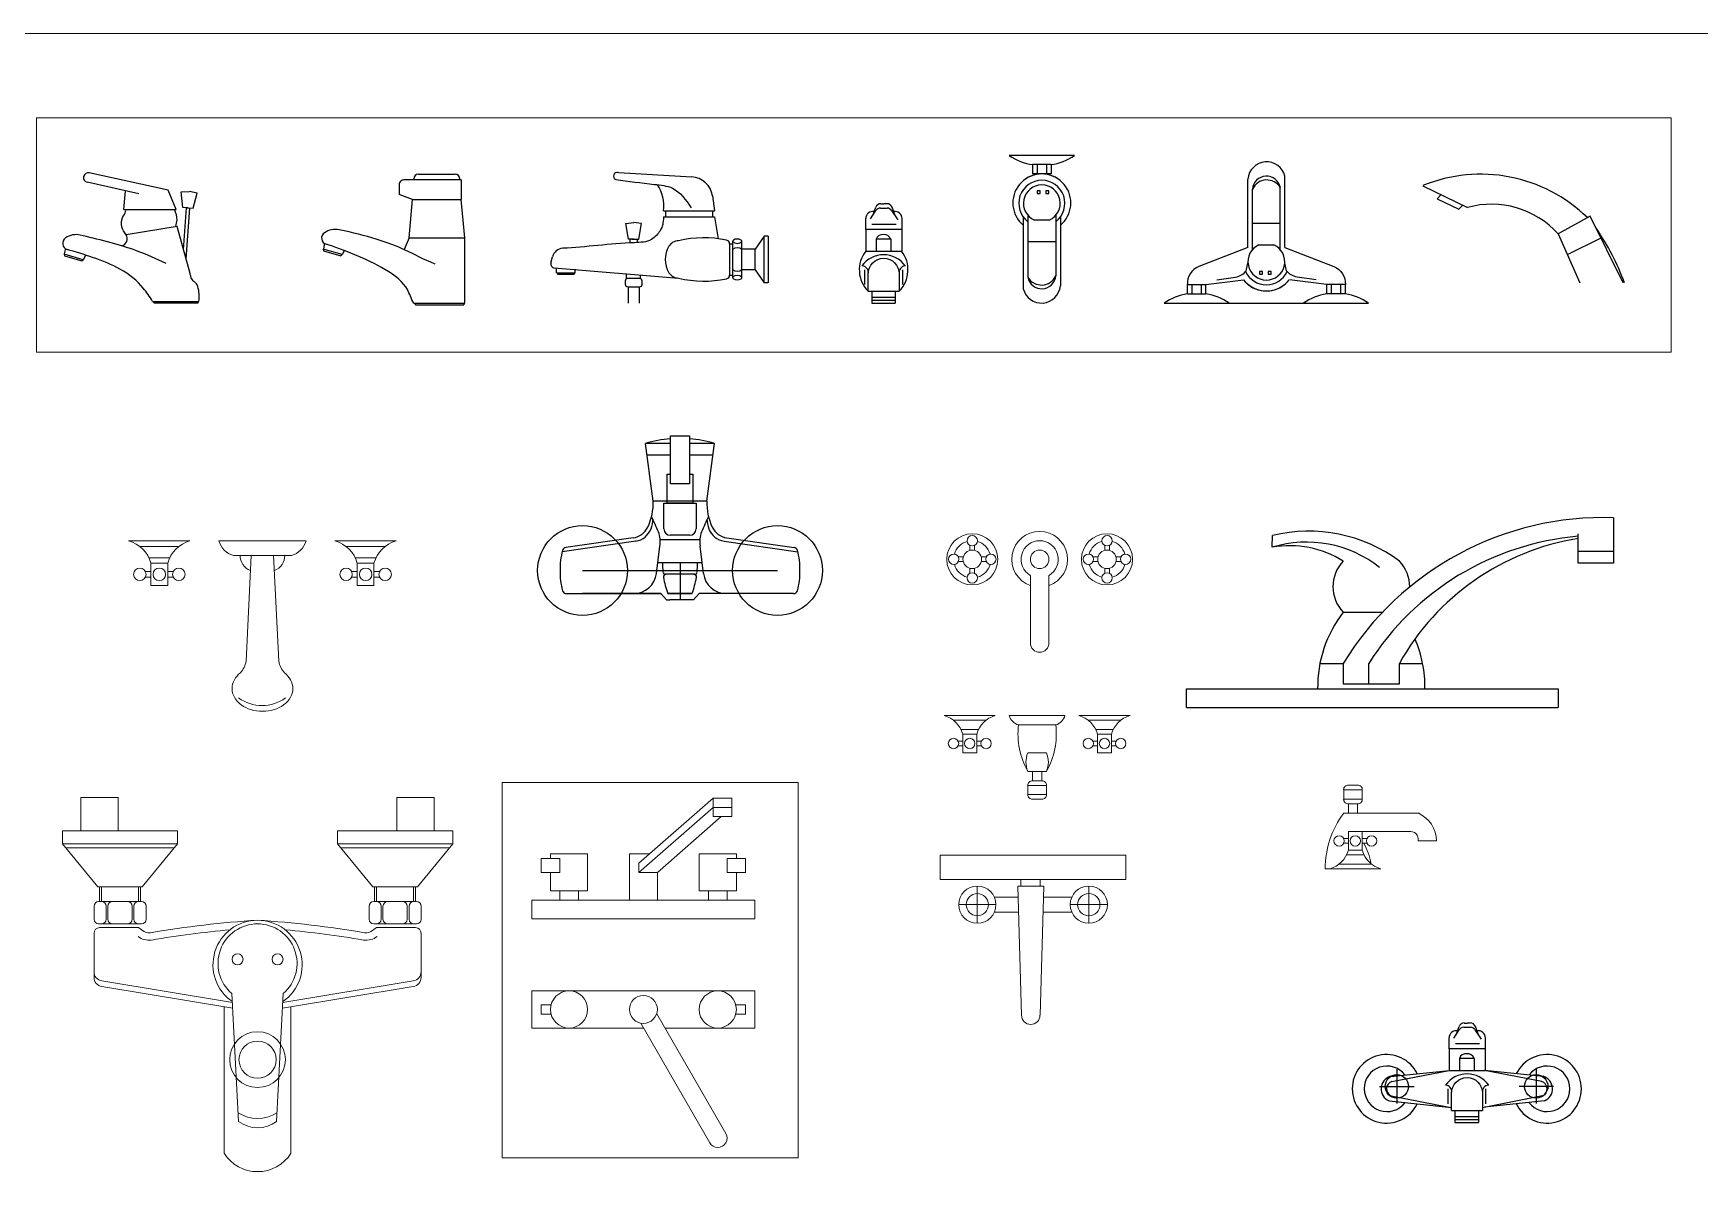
# Model space of a CAD drawing. Header units: inches. Extents: x 242965 to 445791, y 236206 to 423703.
# Drawn here: x 388727 to 390520, y 365865 to 367089 of the extents above; entities that cross this region are included whole.
import ezdxf

# ---------------------------------------------------------------- set-up
doc = ezdxf.new("R2010")
doc.units = ezdxf.units.IN
doc.header["$MEASUREMENT"] = 0
for name, color, linetype, lineweight in [('2', 181, 'Continuous', 20), ('9', 251, 'Continuous', 13), ('e', 96, 'Continuous', 5)]:
    doc.layers.add(name, color=color, linetype=linetype, lineweight=lineweight)
for name, color, linetype in [('Furniture', 155, 'Continuous'), ('NOITHAT', 8, 'Continuous'), ('THIET-BI', 21, 'Continuous')]:
    doc.layers.add(name, color=color, linetype=linetype)

# ---------------------------------------------------------------- blocks, each defined once
blk = doc.blocks.new('mb-voitam7')
for p, q in [((-120, 0), (120, 0)), ((-120, -40), (-120, 0)), ((120, 0), (120, -40)), ((-98.8556, -15), (-110, -15)), ((-110, -15), (-110, -25)), ((98.8556, -15), (110, -15)), ((110, -15), (110, -25)), ((-110, -25), (-98.8556, -25)), ((-2.955, -34.882), (71.3396, -163.564)), ((88.6602, -153.564), (14.3656, -24.882)), ((110, -25), (98.8556, -25)), ((-0.1174, -40), (-120, -40)), ((120, -40), (23.039, -40))]:
    blk.add_line(p, q)
for centre, radius in [((-80, -20), 20), ((80, -20), 20), ((0, -20), 15)]:
    blk.add_circle(centre, radius)
blk.add_arc((80, -158.564), 10, 210, 30)
blk = doc.blocks.new('md-voitam7')
for p, q in [((-5, 60), (75, 130)), ((75, 130), (95, 130)), ((75, 120), (75, 130)), ((95, 130), (95, 120)), ((75, 120), (-5, 50)), ((83.842, 110.082), (15, 50)), ((95, 120), (75, 120)), ((75, 110), (75, 120)), ((95, 110), (75, 110)), ((95, 120), (95, 110)), ((-110, 50), (-110, 65)), ((-110, 65), (-90, 65)), ((-100, 70), (-60, 70)), ((-100, 65.026), (-100, 70)), ((-90, 65), (-90, 50)), ((-60, 70), (-60, 30)), ((-15, 20), (-15, 70)), ((-15, 70), (6.384, 70)), ((-5, 50), (-5, 60)), ((60, 70), (60, 30)), ((100, 70), (60, 70)), ((90, 65), (90, 50)), ((110, 65), (90, 65)), ((100, 65.026), (100, 70)), ((110, 50), (110, 65)), ((-90, 50), (-110, 50)), ((-100, 30), (-100, 50)), ((15, 50), (-5, 50)), ((15, 50), (15, 20)), ((90, 50), (110, 50)), ((100, 30), (100, 50)), ((-120, 20), (120, 20)), ((-120, 0), (-120, 20)), ((-60, 30), (-100, 30)), ((-90, 20), (-90, 30)), ((-70, 30), (-70, 20)), ((60, 30), (100, 30)), ((70, 30), (70, 20)), ((90, 20), (90, 30)), ((120, 20), (120, 0)), ((120, 0), (-120, 0))]:
    blk.add_line(p, q)
blk = doc.blocks.new('mb-voitam1')
for p, q in [((-75, -20.4), (-75, -15)), ((-70, -20.4), (-70, -15)), ((70, -20.4), (70, -15)), ((75, -20.4), (75, -15)), ((-82.1, -27.5), (-87.5, -27.5)), ((-82.1, -32.5), (-87.5, -32.5)), ((-62.9, -27.5), (-57.5, -27.5)), ((-62.9, -32.5), (-57.5, -32.5)), ((62.9, -27.5), (57.5, -27.5)), ((62.9, -32.5), (57.5, -32.5)), ((82.1, -27.5), (87.5, -27.5)), ((82.1, -32.5), (87.5, -32.5)), ((-75, -39.6), (-75, -45)), ((-70, -39.6), (-70, -45)), ((-10, -47.3), (-10, -120)), ((10, -120), (10, -47.3)), ((70, -39.6), (70, -45)), ((75, -39.6), (75, -45))]:
    blk.add_line(p, q)
for centre, radius in [((-72.5, -30), 27.5), ((-72.5, -10), 5.59), ((72.5, -30), 27.5), ((72.5, -10), 5.59), ((-92.5, -30), 5.59), ((-72.5, -30), 10), ((-52.5, -30), 5.59), ((0, -30), 10), ((52.5, -30), 5.59), ((72.5, -30), 10), ((92.5, -30), 5.59), ((-72.5, -50), 5.59), ((72.5, -50), 5.59)]:
    blk.add_circle(centre, radius)
for centre, radius, start, end in [((0, -30), 30, 289.6514, 250.3603), ((-72.5, -30), 20, 105.2407, 164.2093), ((-72.5, -30), 20, 16.4413, 74.0789), ((0, -30), 20, 300.3431, 239.7554), ((72.5, -30), 20, 106.12, 164.0884), ((72.5, -30), 20, 16.2342, 73.9047), ((-72.5, -30), 20, 196.2342, 253.9047), ((-72.5, -30), 20, 286.12, 344.0884), ((72.5, -30), 20, 196.4413, 254.0789), ((72.5, -30), 20, 285.2407, 344.2093), ((0, -120), 10, 180, 0)]:
    blk.add_arc(centre, radius, start, end)
blk = doc.blocks.new('A$C5DD81E7C')
for p, q in [((87, 112.53), (87, 191.37)), ((123, 112.53), (123, 191.37)), ((91.21, 105.46), (94.82, 174.24)), ((118.79, 105.46), (115.18, 174.24)), ((21.19, 101.69), (91.62, 113.3)), ((21.19, 98.65), (91.46, 110.23)), ((188.81, 101.69), (118.38, 113.3)), ((188.81, 98.65), (118.54, 110.23)), ((17, 73), (17, 96.76)), ((193, 73), (193, 96.76)), ((17, 58.5), (17, 65.5)), ((42.5, 68), (19.5, 68)), ((41, 70), (20, 70)), ((23.5, 58.5), (23.5, 65.5)), ((24.5, 58.5), (24.5, 65.5)), ((37.5, 58.5), (37.5, 65.5)), ((38.5, 58.5), (38.5, 65.5)), ((41, 70), (43.08, 71.56)), ((45, 58.5), (45, 65.5)), ((165, 58.5), (165, 65.5)), ((169, 70), (166.92, 71.56)), ((167.5, 68), (190.5, 68)), ((169, 70), (190, 70)), ((171.5, 58.5), (171.5, 65.5)), ((172.5, 58.5), (172.5, 65.5)), ((185.5, 58.5), (185.5, 65.5)), ((186.5, 58.5), (186.5, 65.5)), ((193, 58.5), (193, 65.5)), ((42.5, 56), (19.5, 56)), ((20, 48), (20, 56)), ((21, 48), (21, 56)), ((41, 48), (41, 56)), ((42, 48), (42, 56)), ((167.5, 56), (190.5, 56)), ((168, 48), (168, 56)), ((169, 48), (169, 56)), ((189, 48), (189, 56)), ((190, 48), (190, 56)), ((0, 25), (19, 48)), ((43, 48), (19, 48)), ((43, 48), (62, 25)), ((167, 48), (148, 25)), ((167, 48), (191, 48)), ((210, 25), (191, 48)), ((60.35, 27), (1.65, 27)), ((149.65, 27), (208.35, 27)), ((62, 25), (0, 25)), ((0, 18), (0, 25)), ((62, 18), (0, 18)), ((10, 0), (10, 18)), ((30, 0), (30, 18)), ((62, 18), (62, 25)), ((148, 25), (210, 25)), ((148, 18), (148, 25)), ((148, 18), (210, 18)), ((180, 0), (180, 18)), ((200, 0), (200, 18)), ((210, 18), (210, 25)), ((10, 0), (30, 0)), ((200, 0), (180, 0))]:
    blk.add_line(p, q)
for centre, radius in [((105, 141), 15), ((105, 141), 10), ((94.23, 87.03), 2.97), ((115.77, 87.03), 2.97)]:
    blk.add_circle(centre, radius)
for centre, radius, start, end in [((105, 179.91), 21.34, 32.48731, 147.51269), ((105, 153.85), 18.85, 56.41637, 123.58363), ((105, 160.95), 16.74, 52.5508, 127.4492), ((105, 90), 24, 124.40887, 55.59113), ((22, 96.76), 5, 99.35671, 180), ((22, 93.72), 5, 99.35671, 180), ((105, 89.24), 21.28, 130.3829, 49.6171), ((188, 96.76), 5, 0, 80.64329), ((188, 93.72), 5, 0, 80.64329), ((20, 73), 3, 180, 270), ((46.68, 66.76), 10, 83.34557, 126.8699), ((46.68, 66.76), 6, 83.34557, 126.8699), ((139.08, 608.42), 543.49, 260.28625, 266.4049), ((139.08, 608.42), 539.49, 260.28625, 264.79511), ((70.92, 608.42), 543.49, 273.5951, 279.71375), ((70.92, 608.42), 539.49, 275.20489, 279.71375), ((163.32, 66.76), 10, 53.1301, 96.65443), ((163.32, 66.76), 6, 53.1301, 96.65443), ((190, 73), 3, 270, 0), ((19.5, 65.5), 2.5, 90, 180), ((21, 65.5), 2.5, 0, 90), ((27, 65.5), 2.5, 90, 180), ((35, 65.5), 2.5, 0, 90), ((41, 65.5), 2.5, 90, 180), ((42.5, 65.5), 2.5, 0, 90), ((167.5, 65.5), 2.5, 90, 180), ((169, 65.5), 2.5, 0, 90), ((175, 65.5), 2.5, 90, 180), ((183, 65.5), 2.5, 0, 90), ((189, 65.5), 2.5, 90, 180), ((190.5, 65.5), 2.5, 0, 90), ((19.5, 58.5), 2.5, 180, 270), ((21, 58.5), 2.5, 270, 0), ((27, 58.5), 2.5, 180, 270), ((35, 58.5), 2.5, 270, 0), ((41, 58.5), 2.5, 180, 270), ((42.5, 58.5), 2.5, 270, 0), ((167.5, 58.5), 2.5, 180, 270), ((169, 58.5), 2.5, 270, 0), ((175, 58.5), 2.5, 180, 270), ((183, 58.5), 2.5, 270, 0), ((189, 58.5), 2.5, 180, 270), ((190.5, 58.5), 2.5, 270, 0)]:
    blk.add_arc(centre, radius, start, end)
blk = doc.blocks.new('VOI')
at = {"layer": 'NOITHAT'}
for p, q in [((75.9, 122.8), (67.6, 184.9)), ((94.5, 184.9), (67.6, 184.9)), ((142.1, 184.9), (115.2, 184.9)), ((133.9, 122.8), (142.1, 184.9)), ((94.5, 172.5), (69.3, 172.5)), ((140.5, 172.5), (115.2, 172.5)), ((133.9, 122.8), (75.9, 122.8)), ((87.6, 120.7), (122.1, 120.7)), ((87.6, 93.1), (87.6, 120.7)), ((122.1, 120.7), (122.1, 93.1)), ((57.2, 79.9), (-21.9, 68.5)), ((54.5, 83.5), (-18.1, 73)), ((79.7, 45.2), (83.3, 74.4)), ((126.3, 81.4), (83.5, 81.4)), ((115.2, 86.2), (94.5, 86.2)), ((130.1, 45.2), (126.5, 74.4)), ((152.5, 79.9), (231.6, 68.5)), ((155.2, 83.5), (227.8, 73)), ((128.7, 56.6), (81.1, 56.6)), ((104.9, 56.6), (104.9, 16.5)), ((0, 48.3), (209.8, 48.3)), ((120.6, 44.2), (89.2, 44.2)), ((-17.5, 23.5), (84.2, 23.5)), ((84.2, 23.5), (0, 23.5)), ((84.2, 23.5), (90.4, 16.6)), ((91.9, 23.5), (117.8, 23.5)), ((117.8, 23.5), (91.9, 23.5)), ((125.6, 23.5), (119.4, 16.6)), ((227.2, 23.5), (125.6, 23.5)), ((90.4, 16.6), (93.8, 16.6)), ((115.9, 16.6), (93.8, 16.6)), ((119.4, 16.6), (115.9, 16.6))]:
    blk.add_line(p, q, dxfattribs=at)
blk.add_lwpolyline([(115.2, 193.2), (115.2, 141.4), (94.5, 141.4), (94.5, 193.2)], close=True, dxfattribs=at)
for points in [[(118.7, 151.8), (118.7, 120.7), (91.1, 120.7), (91.1, 151.8), (94.5, 151.8)], [(115.2, 151.8), (118.7, 151.8)]]:
    blk.add_lwpolyline(points, dxfattribs=at)
for centre in [(0, 48.3), (209.8, 48.3)]:
    blk.add_circle(centre, 48.3, dxfattribs=at)
for centre, radius, start, end in [((104.9, 63.3), 127.2, 94.6683, 107.0374), ((104.9, 63.3), 127.2, 72.9626, 85.3317), ((18.8, 120), 57.2, 333.959, 2.87), ((191, 120), 57.2, 177.13, 206.041), ((51.6, 103.9), 20.7, 278.1841, 333.959), ((54.3, 100.4), 20.7, 278.1841, 339.7951), ((39.5, 105.9), 36.5, 339.7951, 356.2685), ((-498.7, -159.4), 631.6, 23.2403, 24.8854), ((49.1, 78.7), 34.5, 352.875, 18.8303), ((94.5, 93.1), 6.9, 180, 270), ((115.2, 93.1), 6.9, 270, 360), ((160.7, 78.7), 34.5, 161.1697, 187.125), ((708.4, -159.4), 631.6, 155.1146, 156.7597), ((170.3, 105.9), 36.5, 183.7315, 200.2049), ((155.4, 100.4), 20.7, 200.2049, 261.8159), ((158.2, 103.9), 20.7, 206.041, 261.8159), ((-17.5, 68.9), 4.14, 98.1841, 163.758), ((227.2, 68.9), 4.14, 16.242, 81.8159), ((44.6, 50.8), 68.8, 163.758, 182.1194), ((168.2, 53.9), 82.1, 178.0969, 185.0112), ((41.5, 53.9), 82.1, 354.9888, 1.9031), ((165.2, 50.8), 68.8, 357.8806, 16.242), ((44.6, 45.8), 68.8, 177.8806, 196.3115), ((55, 48.3), 24.8, 270, 352.875), ((89.2, 46.9), 2.76, 185.0112, 270), ((89.8, 41.4), 2.76, 90, 189.0271), ((168.2, 53.9), 82.1, 189.0271, 201.7202), ((41.5, 53.9), 82.1, 338.176, 350.9729), ((119.9, 41.4), 2.76, 350.9729, 90), ((120.6, 46.9), 2.76, 270, 354.9888), ((154.7, 48.3), 24.8, 187.125, 270), ((165.2, 45.8), 68.8, 343.6885, 2.1194), ((-17.5, 27.6), 4.14, 196.3115, 270), ((227.2, 27.6), 4.14, 270, 343.6885)]:
    blk.add_arc(centre, radius, start, end, dxfattribs=at)
blk = doc.blocks.new('MBVOI')
at = {"color": 0, "linetype": 'ByBlock'}
for p, q in [((-100, 32.5), (-105, 32.5)), ((-85, 32.5), (-80, 32.5)), ((85, 32.5), (80, 32.5)), ((100, 32.5), (105, 32.5)), ((-100, 27.5), (-105, 27.5)), ((-82.9, 15), (-102, 15)), ((-85, 27.5), (-80, 27.5)), ((85, 27.5), (80, 27.5)), ((102.1, 15), (83, 15)), ((100, 27.5), (105, 27.5)), ((-120, 0), (-65, 0)), ((-110.2, 5), (-74.8, 5)), ((-39, 0), (39, 0)), ((-26, 13), (26, 13)), ((65, 0), (120, 0)), ((74.8, 5), (110.2, 5))]:
    blk.add_line(p, q, dxfattribs=at)
blk.add_lwpolyline([(-10, 13), (-14.7, 107.9, 0.144294), (-19.8, 118.2, -0.095047), (-25.2, 124.5, -0.130978), (-27.3, 132.3, -0.130978), (-25.2, 140.1, -0.106552), (-19, 147, -0.083871), (-10.5, 151.2, -0.072763), (0, 152.7, -0.072763), (10.5, 151.2, -0.083871), (19, 147, -0.106552), (25.2, 140.1, -0.130978), (27.3, 132.3, -0.130978), (25.2, 124.5, -0.095047), (19.8, 118.2, 0.144294), (14.7, 107.9), (10, 13)], format="xyb", dxfattribs=at)
for points in [[(-100, 20), (-100, 40), (-85, 40), (-85, 20)], [(85, 20), (85, 40), (100, 40), (100, 20)]]:
    blk.add_lwpolyline(points, close=True, dxfattribs=at)
for centre in [(-110, 30), (-92.5, 30), (-75, 30), (75, 30), (92.5, 30), (110, 30)]:
    blk.add_circle(centre, 5.59, dxfattribs=at)
for centre, radius, start, end in [((-0.3, 111.2), 36.3, 54.4734, 125.5266), ((-127.5, 27.5), 28.5, 285.2551, 344.7449), ((-57.5, 27.5), 28.5, 195.2551, 254.7449), ((-6.3, 13.4), 13.7, 108.5395, 181.7649), ((6.3, 13.4), 13.7, 358.2351, 71.4605), ((57.5, 27.5), 28.5, 285.2551, 344.7449), ((127.5, 27.5), 28.5, 195.2551, 254.7449), ((-20.7, -5.3), 19.1, 106.1502, 163.8498), ((20.7, -5.3), 19.1, 16.1502, 73.8498)]:
    blk.add_arc(centre, radius, start, end, dxfattribs=at)
blk = doc.blocks.new('mb-voitam2')
for p, q in [((-5, 90), (5, 90)), ((-10, 85), (10, 85)), ((-10, 75), (-10, 85)), ((10, 75), (-10, 75)), ((10, 85), (10, 75)), ((-10, 60), (10, 60)), ((-5, 60), (-5, 70)), ((5, 70), (-5, 70)), ((5, 70), (5, 60)), ((-80, 20), (-80, 40)), ((-80, 40), (-65, 40)), ((-65, 40), (-65, 20)), ((10, 40), (-10, 40)), ((65, 20), (65, 40)), ((65, 40), (80, 40)), ((80, 40), (80, 20)), ((-80, 32.5), (-85, 32.5)), ((-80, 27.5), (-85, 27.5)), ((-65, 20), (-80, 20)), ((-65, 32.5), (-60, 32.5)), ((-65, 27.5), (-60, 27.5)), ((65, 32.5), (60, 32.5)), ((65, 27.5), (60, 27.5)), ((80, 20), (65, 20)), ((80, 32.5), (85, 32.5)), ((80, 27.5), (85, 27.5)), ((-100, 0), (-45, 0)), ((-90.174, 5), (-54.816, 5)), ((-62.884, 15), (-81.958, 15)), ((-30, 0), (30, 0)), ((-20, 10), (20, 10)), ((45, 0), (100, 0)), ((54.826, 5), (90.184, 5)), ((82.116, 15), (63.042, 15))]:
    blk.add_line(p, q)
for centre in [(-90, 30), (-72.5, 30), (-55, 30), (55, 30), (72.5, 30), (90, 30)]:
    blk.add_circle(centre, 5.59)
for centre, radius, start, end in [((-5.15, 85.15), 4.852, 88.22243, 181.7776), ((5.15, 85.15), 4.852, 358.2224, 91.77757), ((-5.15, 74.85), 4.852, 178.2224, 271.7776), ((5.15, 74.85), 4.852, 268.2224, 1.777565), ((60, 20), 80.623, 150.2551, 187.125), ((12.826, 50), 24.92, 156.3417, 203.6583), ((-60, 20), 80.623, 352.875, 29.74488), ((-12.826, 50), 24.92, 336.3417, 23.65835), ((-107.5, 27.5), 28.504, 285.2551, 344.7449), ((-37.5, 27.5), 28.504, 195.2551, 254.7449), ((37.5, 27.5), 28.504, 285.2551, 344.7449), ((107.5, 27.5), 28.504, 195.2551, 254.7449), ((-15.924, -4.076), 14.655, 106.1502, 163.8498), ((15.924, -4.076), 14.655, 16.1502, 73.84979)]:
    blk.add_arc(centre, radius, start, end)
blk = doc.blocks.new('mb-voitam4')
for p, q in [((-12.4, 172.4), (-16.4, 33.4)), ((11.5, 33.4), (7.5, 172.4)), ((-60, 33.4), (-60, 73.4)), ((60, 33.4), (60, 73.4)), ((-15.4, 61.4), (-41.7, 61.4)), ((41.7, 61.4), (10.4, 61.4)), ((-80, 53.4), (-40, 53.4)), ((-16, 45.4), (-41.7, 45.4)), ((41.7, 45.4), (11, 45.4)), ((40, 53.4), (80, 53.4)), ((-16.4, 33.4), (11.5, 33.4))]:
    blk.add_line(p, q)
for points in [[(100, 0), (-100, 0), (-100, 26.3), (100, 26.3)], [(-13.1, 26.3), (7.5, 26.3), (7.5, 33.4), (-13.1, 33.4)]]:
    blk.add_lwpolyline(points, close=True)
for centre, radius in [((-60, 53.4), 20), ((60, 53.4), 20), ((-60, 53.4), 12), ((60, 53.4), 12)]:
    blk.add_circle(centre, radius)
blk.add_arc((-2.5, 172.4), 9.94, 0, 180)
blk = doc.blocks.new('A$C6CCC3CF2')
at = {"layer": 'THIET-BI'}
for p, q in [((229.88, 102.05), (229.88, 77.61)), ((46.24, 86.22), (46.41, 92.5)), ((210.89, 77.61), (210.89, 93.44)), ((229.88, 84), (210.89, 84)), ((229.88, 77.61), (210.89, 77.61)), ((84.39, 51.25), (105.52, 51.25)), ((71.89, 23.75), (84.39, 23.75)), ((84.39, 23.75), (84.39, 12.75)), ((98.14, 12.75), (98.14, 23.75)), ((114.64, 12.75), (114.64, 23.75)), ((114.64, 23.75), (127.13, 23.75)), ((0, 0), (0, 10)), ((0, 10), (200, 10)), ((84.39, 12.75), (114.64, 12.75)), ((200, 10), (200, 0)), ((0, 0), (200, 0))]:
    blk.add_line(p, q, dxfattribs=at)
for centre, radius, start, end in [((224.29, -61.89), 164.04, 88.04794, 148.5279), ((65.93, 13.21), 81.66, 53.38343, 103.82616), ((223.52, -55.92), 148.55, 94.87885, 147.56891), ((231.85, -41.77), 134.29, 98.9824, 150.79572), ((64.74, 25.53), 63.44, 51.8224, 106.94775), ((55.6, 32.87), 54.16, 57.89909, 99.95023), ((98.64, 65), 19.8, 136.02593, 223.97407), ((100.38, 65), 19.8, 359.64697, 43.97407), ((136.59, 10.93), 65.96, 142.31967, 180.81043), ((62.43, 10.93), 65.96, 359.18957, 23.21861)]:
    blk.add_arc(centre, radius, start, end, dxfattribs=at)
blk = doc.blocks.new('voi2')
for p, q in [((25, 90), (35, 90)), ((20, 85), (40, 85)), ((20, 75), (20, 85)), ((40, 75), (20, 75)), ((40, 85), (40, 75)), ((20, 60), (100, 60)), ((25, 60), (25, 70)), ((35, 70), (25, 70)), ((35, 70), (35, 60)), ((25, 20), (25, 40)), ((25, 40), (40, 40)), ((90, 40), (40, 40)), ((40, 40), (40, 20)), ((25, 32.5), (20, 32.5)), ((25, 27.5), (20, 27.5)), ((40, 20), (25, 20)), ((40, 32.5), (45, 32.5)), ((40, 27.5), (45, 27.5)), ((120, 30), (100, 30)), ((0, 0), (5, 0)), ((5, 0), (60, 0)), ((14.8, 5), (50.2, 5)), ((42.1, 15), (23, 15))]:
    blk.add_line(p, q)
for centre in [(15, 30), (32.5, 30), (50, 30)]:
    blk.add_circle(centre, 5.59)
for centre, radius, start, end in [((24.8, 85.2), 4.85, 88.2224, 181.7776), ((35.2, 85.2), 4.85, 358.2224, 91.7776), ((24.8, 74.8), 4.85, 178.2224, 271.7776), ((35.2, 74.8), 4.85, 268.2224, 1.7776), ((101.7, -0.6), 101.7, 143.4467, 179.6834), ((86.6, 29.4), 33.4, 0.9828, 66.3974), ((91.9, 31.9), 8.34, 347.0192, 102.9808), ((-2.5, 27.5), 28.5, 285.2551, 344.7449), ((67.5, 27.5), 28.5, 195.2551, 254.7449), ((-17.4, -5.7), 67.7, 9.7095, 29.4874)]:
    blk.add_arc(centre, radius, start, end)
blk = doc.blocks.new('TAP -1 MBEN')
for p, q in [((-39.9, 117.7), (-95.4, 130)), ((-8.3, 121.4), (-93.2, 140.1)), ((-56.2, 100.7), (-54.3, 120.9)), ((0.3, 100.7), (-8.3, 121.4)), ((-56.2, 100.7), (0.3, 100.7)), ((8.3, 57.2), (11.5, 102.6)), ((10.9, 47.5), (14.9, 102.3)), ((11.5, 102.6), (14.9, 102.3)), ((1.2, 82.6), (-53.7, 73.5)), ((15.3, 31.8), (1.2, 82.6)), ((-118.9, 58.9), (-120.1, 52.9)), ((-99.7, 46.6), (-120.1, 52.6)), ((-120.1, 52.6), (-119.9, 50.8)), ((-119.9, 50.8), (-101.3, 45.4)), ((-101.3, 45.4), (-99.7, 46.6)), ((-97.4, 51.4), (-99.7, 46.6)), ((-25.2, 1.9), (24.8, 1.9))]:
    blk.add_line(p, q)
for points in [[(13.2, 102.4), (7.6, 102.8), (5.8, 119.6), (14.5, 120.1)], [(13.2, 102.4), (18.7, 102), (22.9, 118.4), (14.5, 120.1)], [(23.6, 1.9), (23.6, 0), (-23.6, 0), (-23.6, 1.9)]]:
    blk.add_lwpolyline(points)
for centre, radius, start, end in [((-94.3, 135.1), 5.15, 77.6497, 257.6497), ((-107.5, 53.7), 20, 77.0093, 124.6888), ((-60.4, 69.2), 7.95, 286.5596, 32.8805), ((-114.9, 64.4), 7, 124.6888, 253.4198)]:
    blk.add_arc(centre, radius, start, end)
for points in [[(-53.7, 73.5), (-58.2, 82.2), (-57.4, 92.1), (-54.1, 98.7), (-54.1, 100.7)], [(24.8, 1.9), (23.5, 17.8), (21.5, 21.5), (18.6, 24), (16.1, 28.5), (15.3, 31.8)]]:
    blk.add_spline(points, degree=3)
for points, knots in [([(-0.2, 82.3), (0.5, 84.8), (2.2, 91), (0.1, 97), (-1.4, 100.7)], [0, 0, 0, 0, 7.39194, 18.892631, 18.892631, 18.892631, 18.892631]), ([(-10.6, 42.8), (-21.1, 47.3), (-46.9, 59.9), (-85.9, 69.2), (-103, 73.2)], [0, 0, 0, 0, 33.4328, 85.812108, 85.812108, 85.812108, 85.812108]), ([(-25.2, 1.9), (-28.3, 6.8), (-37.1, 20.4), (-63.2, 42), (-100.5, 52.8), (-116.9, 57.7)], [0, 0, 0, 0, 17.348121, 48.38522, 99.179736, 99.179736, 99.179736, 99.179736])]:
    blk.add_open_spline(points, degree=3, knots=knots)
blk = doc.blocks.new('TAP 2- MBEN')
for p, q in [((-27.8, 134.4), (-27.8, 135.6)), ((-22.8, 140.6), (16.7, 140.6)), ((21.7, 134.4), (21.7, 135.6)), ((23.3, 134.4), (23.3, 113.3)), ((-29.2, 113.3), (-43.6, 118.6)), ((-32.7, 72.1), (-29.2, 113.3)), ((27.3, 72.1), (23.3, 113.3)), ((-32.7, 72.1), (-38.3, 59.6)), ((-32.7, 72.1), (27.3, 72.1)), ((27.3, 1.9), (27.3, 72.1)), ((-27.7, 1.9), (27.3, 1.9))]:
    blk.add_line(p, q)
at = {"color": 250}
for p, q in [((-104.7, 54.1), (-125.2, 60.1)), ((-125.2, 60.1), (-125, 58.3)), ((-123.9, 66.4), (-125.1, 60.4)), ((-125, 58.3), (-106.4, 52.9)), ((-106.4, 52.9), (-104.7, 54.1)), ((-102.4, 58.9), (-104.7, 54.1)), ((-26.1, 0), (-26.1, 1.9)), ((-26.1, 0), (26.1, 0)), ((26.1, 1.9), (26.1, 0))]:
    blk.add_line(p, q, dxfattribs=at)
blk.add_lwpolyline([(23.3, 134.4), (-38.6, 134.4, 0.414214), (-43.6, 129.4), (-43.6, 118.6)], format="xyb")
blk.add_lwpolyline([(-29.2, 113.3), (23.3, 113.3)])
for centre, radius, start, end in [((-22.8, 135.6), 5, 90, 180), ((16.7, 135.6), 5, 0, 90), ((-120, 71.9), 7, 124.6888, 253.4198), ((-112.6, 61.2), 20, 77.0093, 124.6888)]:
    blk.add_arc(centre, radius, start, end)
for points, knots in [([(-4.9, 44), (-18, 49.1), (-38.6, 61.6), (-79.3, 75.2), (-108.1, 80.7)], [0, 0, 0, 0, 33.4328, 85.812108, 85.812108, 85.812108, 85.812108]), ([(-27.7, 1.9), (-30.8, 6.8), (-34.6, 20.9), (-60.7, 42.5), (-105.6, 60.3), (-122, 65.2)], [0, 0, 0, 0, 17.348121, 48.38522, 99.179736, 99.179736, 99.179736, 99.179736])]:
    blk.add_open_spline(points, degree=3, knots=knots)
blk = doc.blocks.new('TAP 3 - MBEN')
for p, q in [((-161.1, 93.4), (-82.1, 88.8)), ((-59.7, 68.3), (-57.5, 52.4)), ((-112.5, 52.4), (-57.5, 52.4)), ((-112.5, 45.8), (-57.5, 45.8)), ((-110.3, 52.4), (-110.3, 45.8)), ((-59.9, 52.4), (-59.9, 45.8)), ((-57.5, 45.8), (-53.7, 22.3)), ((-148.6, 22), (-148.6, 17.8)), ((-146.4, 22), (-143, 22)), ((-141, 22), (-141, 18.2)), ((-38.1, 19.1), (-38.1, -19.1)), ((-28.1, -19.1), (-28.1, 19.1)), ((-4.2, 25), (-14, 11)), ((0, 25), (-4.2, 25)), ((0, 25), (0, -25)), ((-233.7, -4), (-231.9, 2.9)), ((-41.4, 16.8), (-41.4, -16.8)), ((-41.4, 16.8), (-38.1, 16.8)), ((-38.1, 16.8), (-38.1, -16.8)), ((-14, 11), (-28.1, 11)), ((-14, -11), (-14, 11)), ((-230.1, -9), (-96.4, -20)), ((-227.7, -14.5), (-227.7, -9.2)), ((-227.7, -14.5), (-207.7, -14.5)), ((-207.7, -14.5), (-207.7, -10.6)), ((-152.2, -20.6), (-152.2, -15.4)), ((-137.1, -20.6), (-137.1, -16.7)), ((-41.4, -16.8), (-38.1, -16.8)), ((-14, -11), (-28.1, -11)), ((-14, -11), (-4.2, -25)), ((-150.7, -29.8), (-150.7, -47)), ((-138.7, -29.8), (-138.7, -47)), ((0, -25), (-4.2, -25))]:
    blk.add_line(p, q)
at = {"color": 250}
for p, q in [((-4.2, -25), (-4.2, 25)), ((-226.7, -14.5), (-226.7, -15.9)), ((-226.7, -15.9), (-208.6, -15.9)), ((-208.6, -14.5), (-208.6, -15.9))]:
    blk.add_line(p, q, dxfattribs=at)
for points in [[(-144.7, 22), (-150.2, 22), (-153.2, 38.6), (-144.5, 39.7)], [(-144.7, 22), (-139.1, 22), (-136.1, 38.6), (-144.5, 39.7)]]:
    blk.add_lwpolyline(points)
blk.add_lwpolyline([(-150.4, -20), (-138.8, -20, -0.414214), (-135.8, -23), (-135.8, -26.8, -0.414214), (-138.8, -29.8), (-150.4, -29.8, -0.414214), (-153.4, -26.8), (-153.4, -23, -0.414214)], format="xyb", close=True)
for centre, radius, start, end in [((-162.3, 89.6), 3.99, 73.1341, 245.7155), ((-151.7, 58.2), 39.5, 351.5019, 34.2093), ((-83.5, 64.9), 24, 8.1383, 86.676), ((-96.4, 8), 12, 90, 148.722), ((-68.9, -95.2), 118.5, 78.1307, 103.4444), ((-45.4, 16.8), 4, 0, 78.1307), ((-36.1, 19.1), 2, 121.9754, 180), ((-33.1, 14.3), 7.67, 58.0246, 121.9754), ((-30.1, 19.1), 2, 0, 58.0246), ((-220.3, 0), 12, 92.8619, 165.726), ((-83.3, 0), 27.4, 148.722, 211.278), ((-229.8, -5), 4, 165.726, 265.8339), ((-96.4, -8), 12, 211.278, 270), ((-45.4, -16.8), 4, 281.8692, 0), ((-68.9, 95.2), 118.5, 256.5557, 281.8692), ((-36.1, -19.1), 2, 180, 238.0246), ((-33.1, -14.3), 7.67, 238.0246, 301.9754), ((-30.1, -19.1), 2, 301.9754, 0)]:
    blk.add_arc(centre, radius, start, end)
for centre, start, end in [((-33.1, 25), 229.2845, 310.7155), ((-33.1, 4.9), 49.2845, 130.7155), ((-33.1, -5.1), 229.2845, 310.7155), ((-33.1, -25), 49.2845, 130.7155)]:
    blk.add_arc(centre, 7.67, start, end, dxfattribs=at)
blk.add_spline([(-163.9, 86), (-122.4, 80.8), (-102.9, 76.7), (-82.7, 55.6)], degree=3, dxfattribs=at)
blk.add_open_spline([(-112.5, 45.8), (-112.9, 38.8), (-113.4, 33.6), (-125.8, 18.5), (-164.7, 17.9), (-195.9, 13.2), (-220.9, 12)], degree=3, knots=[0, 0, 0, 0, 25.904675, 43.154491, 66.330065, 162.239407, 162.239407, 162.239407, 162.239407])
blk = doc.blocks.new('MB VOI')
at = {"ltscale": 3}
for p, q in [((-168.9, 104.4), (-120.7, 81.1)), ((-149.2, 94.9), (-153.4, 90.3)), ((-153.4, 90.3), (-130, 79.1)), ((-125.9, 83.6), (-130, 79.1)), ((11.4, 71.8), (-23.2, 52.6)), ((46.8, 0), (11.4, 71.8)), ((-23.2, 52.6), (0, 0)), ((-13.3, 30.3), (23, 48.2))]:
    blk.add_line(p, q, dxfattribs=at)
for centre, radius, start, end in [((-106.5, -47.8), 164.6, 45.7556, 112.2869), ((-95, -12.3), 96.8, 42.1153, 105.3769), ((-204.9, -93.3), 269.7, 20.2491, 34.2661)]:
    blk.add_arc(centre, radius, start, end, dxfattribs=at)
blk = doc.blocks.new('TAP 6- MD')
for p, q in [((-19.1, 79.2), (-19.1, 90.9)), ((-13.8, 90.7), (-8.2, 99.6)), ((-11.6, 94.1), (-8.3, 103.2)), ((-2.9, 106.9), (0.4, 106.9)), ((3.8, 106.9), (0.4, 106.9)), ((8.7, 99.7), (15.4, 89.6)), ((12.5, 94.1), (9.2, 103.2)), ((20, 79.2), (20, 90.9)), ((-19.1, 56), (19.2, 56)), ((-16.4, 12.7), (16.9, 12.7)), ((-12.7, 12.7), (-12.7, 0)), ((-12.7, 0), (12.7, 0)), ((12.7, 12.7), (12.7, 0))]:
    blk.add_line(p, q)
at = {"color": 8}
for p, q in [((-3.3, 102.3), (3.9, 102.3)), ((-12.4, 84.8), (13.8, 84.8)), ((-20.3, 36), (-20.3, 20)), ((20.3, 36), (20.3, 20)), ((-12.7, 6.3), (12.7, 6.3)), ((-12.7, 3.2), (12.7, 3.2))]:
    blk.add_line(p, q, dxfattribs=at)
for points in [[(-19.1, 56), (20, 56), (20, 79.2), (-19.1, 79.2)], [(-7.8, 56), (8.2, 56), (8.2, 68.8), (-7.8, 68.8)]]:
    blk.add_lwpolyline(points, close=True)
blk.add_lwpolyline([(-16.4, 12.7), (-16.4, 31.6, -1), (16.9, 31.6), (16.9, 12.7)], format="xyb")
for centre, radius, start, end in [((-11.4, 90.9), 7.69, 79.3637, 180), ((-2.9, 101.2), 5.76, 90, 159.7475), ((3.8, 101.2), 5.76, 20.2525, 90), ((12.3, 90.9), 7.69, 0, 100.6363), ((-1.1, 66.8), 7, 81.004, 163.1143), ((1.1, 66.8), 7, 16.8857, 98.996), ((6.9, 35.9), 32.9, 142.2868, 224.7862), ((-6.5, 35.9), 32.9, 315.2138, 37.7132), ((0.2, 31.6), 24.5, 153.3143, 153.7349), ((0.2, 31.6), 24.5, 206.081, 206.6857)]:
    blk.add_arc(centre, radius, start, end)
for centre, radius, start, end in [((-3.3, 96.5), 5.76, 90, 147.8502), ((3.9, 96.5), 5.76, 33.6452, 90), ((0.2, 23.5), 28.6, 35.3641, 144.6359), ((-23.3, 33), 7.05, 348.3724, 88.2756), ((23.8, 33), 7.05, 91.7244, 191.6276)]:
    blk.add_arc(centre, radius, start, end, dxfattribs=at)
blk = doc.blocks.new('TAP 4- MBANG')
for p, q in [((35, 0), (-35, 0)), ((10, -10), (-10, -10)), ((-10, -10), (-10, -20)), ((-5, -10), (-5, -20)), ((5, -10), (5, -20)), ((10, -10), (10, -20)), ((10, -20), (-10, -20)), ((-20, -67), (-20, -143.5)), ((-15, -64.5), (-15, -131.2)), ((8.1, -69.7), (-8.1, -69.7)), ((15, -64.5), (15, -129.5)), ((20, -67), (20, -140.3)), ((14.9, -93), (-15.1, -93))]:
    blk.add_line(p, q)
for points in [[(-1.9, -38.3), (-5.1, -38.3), (-5.1, -41.1), (-1.9, -41.1)], [(7.4, -38.3), (4.2, -38.3), (4.2, -41.1), (7.4, -41.1)]]:
    blk.add_lwpolyline(points, close=True)
for centre, radius, start, end in [((-1.7, 47), 57.6, 234.6882, 261.7089), ((1.7, 47), 57.6, 278.2911, 305.3118), ((0, -51.2), 31.2, 50.9775, 230.1971), ((0, -51.6), 24.8, 307.2371, 232.7629), ((0, -51.6), 19.8, 294.0329, 245.9671), ((0, -51.2), 31.2, 309.8029, 129.0225), ((-0.3, -138.6), 20.3, 193.9375, 355.1867), ((-0.4, -122.6), 16.9, 210.5948, 335.9514), ((-0.1, -128.3), 15.2, 190.949, 355.5972)]:
    blk.add_arc(centre, radius, start, end)
blk = doc.blocks.new('WV1')
for p, q in [((-20, 60), (-20, 133.4)), ((20, 60), (20, 136.6)), ((-15, 57.6), (-15, 122.5)), ((15, 57.6), (15, 124.2)), ((-8.1, 62.7), (8.1, 62.7)), ((-85, 10), (-85, 20)), ((-85, 20), (-65, 20)), ((-65, 20), (-24.7, 25.2)), ((-65, 10), (-65, 20)), ((65, 20), (24.7, 25.2)), ((65, 10), (65, 20)), ((85, 20), (65, 20)), ((85, 10), (85, 20)), ((-110, 0), (110, 0)), ((-85, 10), (-65, 10)), ((85, 10), (65, 10))]:
    blk.add_line(p, q)
at = {"color": 250}
for p, q in [((-14.9, 86), (15.1, 86)), ((-80, 10), (-80, 20)), ((-70, 10), (-70, 20)), ((70, 10), (70, 20)), ((80, 10), (80, 20))]:
    blk.add_line(p, q, dxfattribs=at)
for points in [[(-20, 60), (-72.7, 39.3, 0.325264), (-85, 20, -1.548051)], [(20, 60), (72.7, 39.3, -0.325264), (85, 20, 1.548051)]]:
    blk.add_lwpolyline(points, format="xyb")
for points in [[(-53.5, 25.2), (-33.1, 28.1, 0.200633), (-21.7, 34.9), (-19.9, 43.1)], [(53.5, 25.2), (33.1, 28.1, -0.200633), (21.7, 34.9), (19.9, 43.1)]]:
    blk.add_lwpolyline(points, format="xyb", dxfattribs=at)
for points in [[(-7.4, 31.3), (-4.2, 31.3), (-4.2, 34.2), (-7.4, 34.2)], [(1.9, 31.3), (5.1, 31.3), (5.1, 34.2), (1.9, 34.2)]]:
    blk.add_lwpolyline(points, close=True, dxfattribs=at)
for centre, radius, start, end in [((0.3, 131.7), 20.3, 13.9375, 175.1867), ((0.1, 121.4), 15.2, 10.949, 175.5972), ((0, 44.6), 19.8, 114.0329, 65.9671), ((0, 44.3), 31.2, 217.6719, 309.0225), ((0, 44.3), 31.2, 230.9775, 322.3281), ((-76.7, -47), 57.6, 98.2911, 125.3118), ((-73.3, -47), 57.6, 54.6882, 81.7089), ((73.3, -47), 57.6, 98.2911, 125.3118), ((76.7, -47), 57.6, 54.6882, 81.7089)]:
    blk.add_arc(centre, radius, start, end)
for centre, radius, start, end in [((0.4, 115.6), 16.9, 30.5948, 155.9514), ((0, 44.6), 24.8, 205.4383, 334.5617)]:
    blk.add_arc(centre, radius, start, end, dxfattribs=at)
blk = doc.blocks.new('A$C79012B3C')
at = {"layer": 'Furniture', "color": 7}
for p, q in [((120.4, 107.7), (123.8, 107.7)), ((127.1, 107.7), (123.8, 107.7)), ((104.2, 80), (104.2, 91.7)), ((111.7, 94.9), (115, 104)), ((135.8, 94.9), (132.5, 104)), ((143.3, 80), (143.3, 91.7)), ((41.1, 50.3), (104.2, 56.8)), ((205.6, 50.3), (142.5, 56.8)), ((39.8, 23.9), (106.9, 16.8)), ((206.9, 23.9), (142.5, 17.1)), ((106.9, 13.5), (140.2, 13.5)), ((110.6, 13.5), (110.6, 0.8)), ((110.6, 0.8), (136, 0.8)), ((136, 13.5), (136, 0.8))]:
    blk.add_line(p, q, dxfattribs=at)
at = {"layer": 'Furniture'}
for p, q in [((109.5, 91.5), (115.2, 100.4)), ((120, 103.1), (127.2, 103.1)), ((132, 100.5), (138.7, 90.4)), ((111, 85.6), (137.1, 85.6)), ((42.8, 44.8), (104.2, 56.8)), ((48, 57.9), (48, 21)), ((104.2, 56.8), (142.5, 56.8)), ((203.9, 44.8), (142.5, 56.8)), ((198, 57.9), (198, 21)), ((29.5, 39.5), (66.5, 39.5)), ((103, 36.8), (103, 20.8)), ((143.6, 36.8), (143.6, 20.8)), ((216.5, 39.5), (179.5, 39.5)), ((42, 29.2), (104.2, 17.1)), ((204.7, 29.2), (140.2, 16.6)), ((110.6, 7.1), (136, 7.1)), ((110.6, 4), (136, 4))]:
    blk.add_line(p, q, dxfattribs=at)
at = {"layer": 'Furniture', "color": 7}
blk.add_lwpolyline([(104.2, 56.8), (143.3, 56.8), (143.3, 80), (104.2, 80)], close=True, dxfattribs=at)
at = {"layer": 'Furniture'}
blk.add_lwpolyline([(115.5, 56.8), (131.6, 56.8), (131.6, 69.6), (115.5, 69.6)], close=True, dxfattribs=at)
at = {"layer": 'Furniture', "color": 7}
blk.add_lwpolyline([(106.9, 13.5), (106.9, 32.4, -1), (140.2, 32.4), (140.2, 13.5)], format="xyb", dxfattribs=at)
at = {"layer": 'Furniture'}
for centre in [(48, 39.5), (198, 39.5)]:
    blk.add_circle(centre, 12.6, dxfattribs=at)
at = {"layer": 'Furniture', "color": 7}
for centre, radius, start, end in [((120.4, 102), 5.76, 90, 159.7475), ((127.1, 102), 5.76, 20.2525, 90), ((111.9, 91.7), 7.69, 79.3637, 180), ((135.6, 91.7), 7.69, 0, 100.6363), ((45.2, 36.9), 14.1, 107.2442, 247.0869), ((123.6, 24.3), 28.6, 35.3641, 144.6359), ((100, 33.8), 7.05, 348.3724, 88.2756), ((147.1, 33.8), 7.05, 91.7244, 191.6276), ((201.4, 36.9), 14.1, 292.9131, 72.7558)]:
    blk.add_arc(centre, radius, start, end, dxfattribs=at)
at = {"layer": 'Furniture'}
for centre, radius, start, end in [((120, 97.4), 5.76, 90, 147.8502), ((127.2, 97.4), 5.76, 33.6452, 90), ((36.9, 36.9), 36.9, 26.2651, 333.919), ((36.9, 36.9), 36.9, 26.2651, 333.919), ((122.2, 67.6), 7, 81.004, 163.1143), ((124.4, 67.6), 7, 16.8857, 98.996), ((209.7, 36.9), 36.9, 206.081, 153.7349), ((209.7, 36.9), 36.9, 206.081, 153.7349), ((37.4, 36.9), 24.5, 37.7168, 322.7086), ((209.7, 36.9), 24.5, 217.1673, 142.4043), ((45.2, 36.9), 8.3, 107.2442, 247.0869), ((37.4, 36.9), 24.5, 26.2651, 26.8858), ((209.7, 36.9), 24.5, 153.3143, 153.7349), ((201.4, 36.9), 8.3, 292.9131, 72.7558), ((37.4, 36.9), 24.5, 333.1142, 333.919), ((209.7, 36.9), 24.5, 206.081, 206.6857)]:
    blk.add_arc(centre, radius, start, end, dxfattribs=at)

msp = doc.modelspace()

# ---------------------------------------------------------------- linework, layer by layer
at = {"layer": '2'}
for points in [[(388729.888, 366998.424), (390489.287, 366998.424), (390489.287, 366746.423), (388729.888, 366746.423)], [(389230.991, 366283.48), (389549.54, 366283.48), (389549.54, 365879.573), (389230.991, 365879.573)]]:
    msp.add_lwpolyline(points, close=True, dxfattribs=at)
at = {"layer": 'e'}
msp.add_line((291368.494, 367089.286), (443316.424, 367089.285), dxfattribs=at)

# ---------------------------------------------------------------- block references
msp.add_blockref('A$C79012B3C', (390145.897, 365916.876))
at = {"layer": '9'}
for name, p in [('VOI', (389317.579, 366463.104)), ('mb-voitam1', (389809.519, 366553.455)), ('md-voitam7', (389383.088, 366136.618)), ('voi2', (390116.72, 366190.526)), ('mb-voitam7', (389383.088, 366059.173))]:
    msp.add_blockref(name, p, dxfattribs=at)
at = {"layer": '9', "xscale": 2, "yscale": 2, "zscale": 2}
msp.add_blockref('A$C6CCC3CF2', (389967.419, 366363.984), dxfattribs=at)
at = {"layer": '9', "ltscale": 50, "xscale": -1.200000000011642, "yscale": 1.200000000011642, "zscale": 1.200000000011642, "rotation": 180}
msp.add_blockref('MBVOI', (388973.119, 366543.204), dxfattribs=at)
at = {"layer": '9', "xscale": -1, "rotation": 180}
for name, p in [('mb-voitam2', (389806.785, 366355.263)), ('mb-voitam4', (389802.408, 366205.326))]:
    msp.add_blockref(name, p, dxfattribs=at)
at = {"layer": '9', "xscale": -2, "yscale": 2, "zscale": 2, "rotation": 180}
msp.add_blockref('A$C5DD81E7C', (388757.817, 366267.181), dxfattribs=at)
at = {"layer": 'NOITHAT'}
for name, p in [('TAP 4- MBANG', (389811.857, 366958.012)), ('WV1', (390053.52, 366799.04)), ('MB VOI', (390390.701, 366820.921)), ('TAP -1 MBEN', (388879.984, 366799.04)), ('TAP 2- MBEN', (389163.762, 366797.14)), ('TAP 3 - MBEN', (389517.2, 366846.025)), ('TAP 6- MD', (389641.436, 366799.04))]:
    msp.add_blockref(name, p, dxfattribs=at)

doc.saveas('drawing.dxf')
